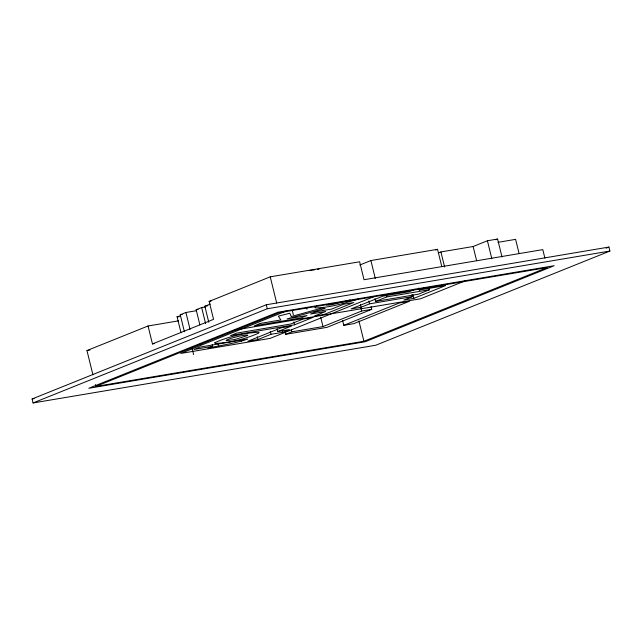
<?xml version="1.0" encoding="UTF-8"?>
<svg xmlns="http://www.w3.org/2000/svg" width="642" height="642" viewBox="0 0 642 642"><rect width="100%" height="100%" fill="white"/><g stroke="black" fill="none" stroke-linecap="round" stroke-linejoin="round"><path stroke-width="0.96" d="M316.562 306.106L315.254 306.924L314.885 307.526L315.399 307.911C329.94 307.703 344.168 303.249 358.019 299.124M92.921 374.808L86.959 350.556L148.053 325.984L178.508 320.856M148.053 325.984L152.467 343.927L213.561 319.355L209.148 301.411L270.242 276.838L359.624 261.784L364.03 279.727L542.795 249.618L544.881 258.116M184.415 331.77L180.242 314.765L185.915 312.485L196.653 310.672M199.879 324.868L196.171 309.757L201.66 307.55L205.56 306.892M208.794 322.316L204.846 306.266L210.255 304.091M359.761 265.034L370.899 260.548L437.555 249.321L441.736 266.326M32.1 398.971L266.294 304.765L608.921 247.066L609.9 251.046L375.706 345.252L33.079 402.951L32.1 398.971L34.074 398.634M33.079 402.951L267.273 308.754L609.9 251.046M95.778 386.444L279.061 312.718L547.201 267.562L363.918 341.279L95.778 386.444L95.297 384.502M435.806 250.027L437.555 249.321M286.276 311.001L180.747 353.445L270.13 338.39L374.735 296.323M438.293 252.988L440.918 251.937L473.122 246.512L487.414 240.758L497.598 239.049L502.004 256.993M212.646 346.343L207.984 348.221C221.097 345.051 234.731 343.735 247.427 339.104L199.999 347.089L194.069 349.473L212.646 346.343L212.181 344.457M495.809 239.763L497.598 239.049M277.809 331.553L291.468 326.056L281.381 327.757L247.876 341.231L257.964 339.538L270.98 334.297L282.649 332.331L289.478 329.587L277.809 331.553L277.111 328.72M294.59 324.804L313.031 317.381L302.952 319.082L290.633 324.033L236.673 333.126L230.542 335.589L294.59 324.804L293.892 321.971M285.16 332.436L285.626 334.322L291.813 331.834L322.998 326.577L361.671 311.025L371.75 309.324L371.052 306.491M415.149 289.301L409.098 291.733L382.865 296.147L351.086 308.93L361.077 307.253L369.623 303.81L412.389 296.612L411.923 294.718M374.928 298.562L375.626 301.395L386.797 296.909L429.554 289.702L429.089 287.817M418.809 288.13L419.274 290.015L424.458 287.937M371.75 309.324L326.89 327.372L285.626 334.322M412.389 296.612L403.834 300.047L413.825 298.37L445.604 285.586L419.274 290.015M429.554 289.702L418.383 294.197L375.626 301.395M343.799 325.333L399.38 302.976L409.46 301.275L353.878 323.632L343.799 325.333L342.635 320.607M465.041 280.891L420.606 298.763L234.972 330.028M606.136 248.181L608.921 247.066M350.267 299.974L332.251 304.629L328.56 305.119L326.626 305.046L326.626 304.469M181.012 332.773L177.072 316.715L180.659 315.744M309.564 270.635L312.108 270.17M497.983 242.323L515.606 239.354L519.081 253.518M209.148 301.411L211.114 301.082M204.846 306.266L207.775 305.769M196.171 309.757L198.113 309.428M180.242 314.765L182.208 314.436M86.959 350.556L89.912 350.059M152.467 343.927L154.425 343.598M206.539 341.504L208.441 341.183M199.967 344.144L201.861 343.823M312.959 270.017L314.861 269.728M317.509 269.351L319.01 269.191M177.072 316.715L179.054 316.811M487.414 240.758L491.828 258.702M473.122 246.512L476.605 260.676M440.918 251.937L444.625 267.04M412.894 294.59L413.825 298.37M386.332 295.015L386.797 296.909M370.899 260.548L375.305 278.492M368.933 300.978L369.623 303.81M360.379 304.42L361.077 307.253M360.973 308.192L361.671 311.025M358.918 320.912L363.918 341.279M320.679 317.14L322.998 326.577M306.507 307.438L306.948 309.235M292.246 310.311L293.346 314.797M291.348 329.94L291.813 331.834M270.242 276.838L276.678 303.024M282.183 330.445L282.649 332.331M266.294 304.765L267.273 308.754M270.282 331.465L270.98 334.297M257.265 336.705L257.964 339.538M241.031 339.602L241.496 341.488M218.023 343.582L218.721 346.415M201.66 307.55L205.6 323.6M185.915 312.485L190.096 329.482M191.846 347.378L193.611 354.561M214.99 342.611L214.717 343.133L215.239 343.446C230.101 342.684 245.22 339.112 258.814 333.078L259.087 332.556L258.565 332.243C243.703 333.078 228.6 336.585 214.99 342.611M247.668 335.501L234.747 339.538L226.217 340.661L226.185 340.204L230.807 338.342L239.033 336.183L245.974 335.02L247.603 335.06L247.668 335.501M277.753 312.277L88.813 388.274L365.226 341.721L554.166 265.724L277.753 312.277M260.315 323.416L254.376 325.799L301.058 317.934L306.996 315.551L287.11 318.897L325.125 308.457L321.987 308.056L291.203 316.554L289.799 313.256L278.347 316.137L280.851 319.957L260.315 323.416M316.514 311.635L310.576 314.018L325.703 311.474L314.211 316.097L324.298 314.395L353.782 302.543L343.695 304.236L331.633 309.091L316.514 311.635"/></g></svg>
